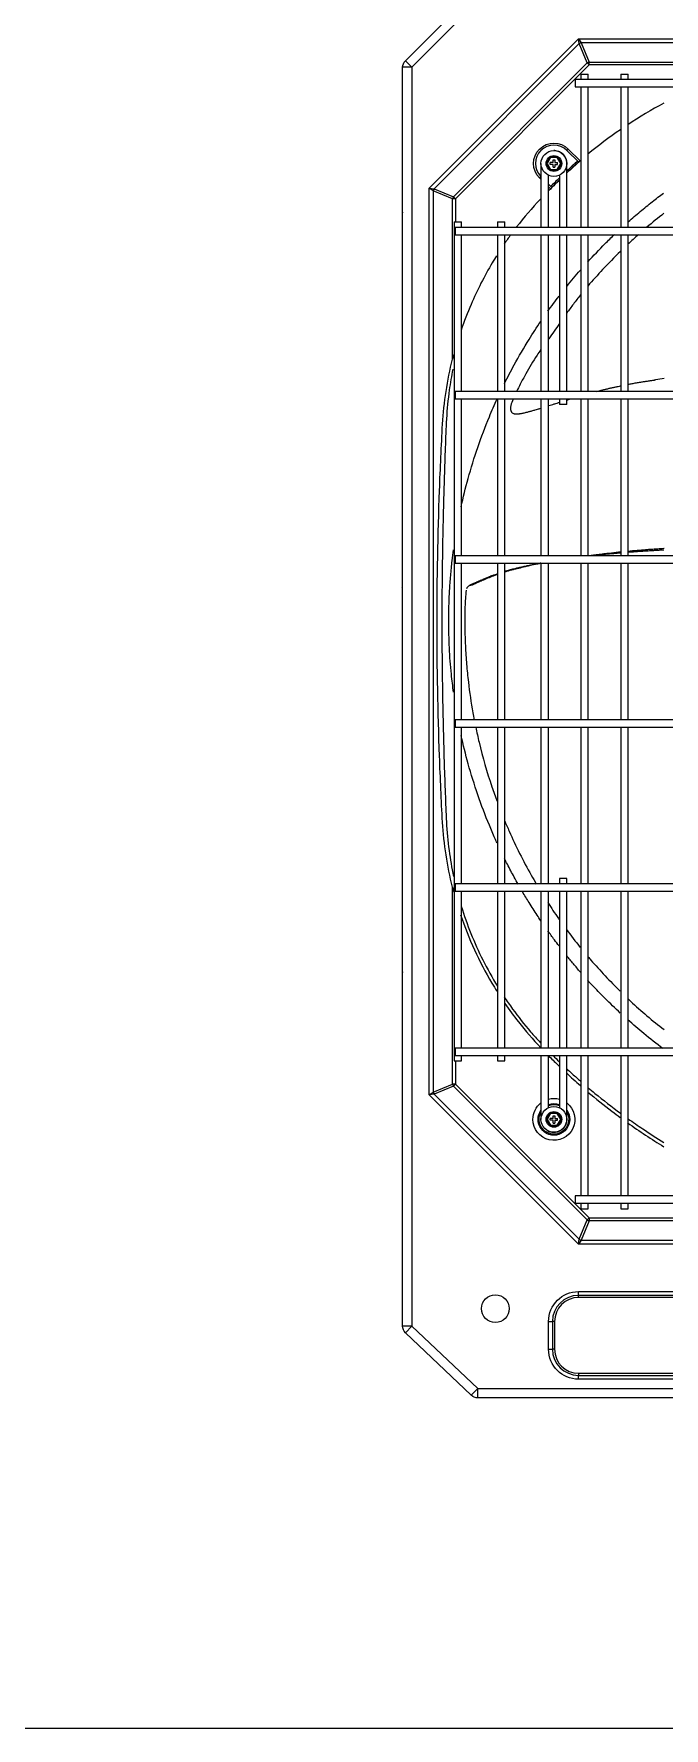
# Model space of a CAD drawing. Header units: millimetres. Extents: x 0 to 504600, y 0 to 118800.
# Drawn here: x 433813 to 434154, y 50320 to 51236 of the extents above; entities that cross this region are included whole.
import ezdxf

# ---------------------------------------------------------------- set-up
doc = ezdxf.new("R2010")
doc.units = ezdxf.units.MM
doc.header["$LTSCALE"] = 200
doc.layers.add('LG-AIRCON', color=240, linetype='Continuous')
doc.layers.add('PAD', color=5, linetype='Continuous')

# ---------------------------------------------------------------- blocks, each defined once
blk = doc.blocks.new('UXB1', base_point=(168674.67, -72229.04))
at = {"layer": 'LG-AIRCON', "color": 0}
for p, q in [((168055, -71503.83), (168090.21, -71468.62)), ((168093.75, -71472.16), (168058.54, -71507.37)), ((168067.94, -71572.66), (168148.66, -71491.95)), ((168149.08, -71494.52), (168070.52, -71573.09)), ((168148.66, -71491.95), (169200.23, -71491.95)), ((168149.08, -71494.52), (168148.66, -71491.95)), ((168148.66, -71491.95), (168150.18, -71494.07)), ((168153.42, -71505), (168149.08, -71494.52)), ((168150.18, -71494.07), (168154.52, -71504.54)), ((169198.7, -71494.07), (168150.18, -71494.07)), ((168058.54, -71507.37), (168055, -71503.83)), ((168080.99, -71577.43), (168153.42, -71505)), ((168154.52, -71506.1), (168082.09, -71578.53)), ((168154.52, -71506.1), (168153.42, -71505)), ((168154.52, -71504.54), (168251.98, -71504.54)), ((168154.52, -71506.1), (168154.52, -71504.54)), ((168246.14, -71506.1), (168154.52, -71506.1)), ((168053.54, -72188.36), (168053.54, -71507.37)), ((168058.54, -71507.37), (168053.54, -71507.37)), ((168058.54, -71507.37), (168058.54, -72188.36)), ((169201.5, -71513.99), (168146.95, -71513.99)), ((168146.95, -71513.99), (168146.95, -71515.99)), ((168146.95, -71515.99), (168146.95, -71517.99)), ((168149.95, -71510.99), (168149.95, -71513.99)), ((168149.95, -71510.99), (168153.95, -71510.99)), ((168153.95, -71513.99), (168153.95, -71510.99)), ((168171.52, -71510.99), (168171.52, -71513.99)), ((168171.52, -71510.99), (168175.52, -71510.99)), ((168175.52, -71513.99), (168175.52, -71510.99)), ((168146.95, -71517.99), (169201.5, -71517.99)), ((168149.95, -71517.99), (168149.95, -71593.98)), ((168153.95, -71593.98), (168153.95, -71517.99)), ((168171.52, -71517.99), (168171.52, -71593.98)), ((168175.52, -71593.98), (168175.52, -71517.99)), ((168143.16, -71551.62), (168142.46, -71552.32)), ((168148.78, -71558.64), (168142.46, -71552.32)), ((168143.16, -71551.62), (168149.53, -71557.99)), ((168128.39, -71559.42), (168128.39, -71573.32)), ((168131.14, -71559.39), (168133.26, -71555.71)), ((168133.26, -71563.07), (168131.14, -71559.39)), ((168131.14, -71559.39), (168131.71, -71559.39)), ((168133.55, -71556.21), (168131.71, -71559.39)), ((168131.71, -71559.39), (168133.55, -71562.57)), ((168133.26, -71555.71), (168137.51, -71555.71)), ((168133.26, -71555.71), (168133.55, -71556.21)), ((168134.89, -71558.89), (168133.39, -71558.89)), ((168133.39, -71559.89), (168133.39, -71558.89)), ((168134.89, -71559.89), (168133.39, -71559.89)), ((168137.22, -71556.21), (168133.55, -71556.21)), ((168134.89, -71557.39), (168135.89, -71557.39)), ((168134.89, -71558.89), (168134.89, -71557.39)), ((168134.89, -71561.39), (168134.89, -71559.89)), ((168134.89, -71561.39), (168135.89, -71561.39)), ((168135.89, -71557.39), (168135.89, -71558.89)), ((168135.89, -71558.89), (168137.39, -71558.89)), ((168135.89, -71559.89), (168135.89, -71561.39)), ((168135.89, -71559.89), (168137.39, -71559.89)), ((168137.22, -71556.21), (168137.51, -71555.71)), ((168139.06, -71559.39), (168137.22, -71556.21)), ((168137.22, -71562.57), (168139.06, -71559.39)), ((168137.39, -71559.89), (168137.39, -71558.89)), ((168137.51, -71555.71), (168139.63, -71559.39)), ((168139.63, -71559.39), (168137.51, -71563.07)), ((168139.06, -71559.39), (168139.63, -71559.39)), ((168142.38, -71573.32), (168142.38, -71559.56)), ((168127.61, -71567.17), (168128.32, -71566.46)), ((168128.39, -71567.95), (168127.61, -71567.17)), ((168128.32, -71566.46), (168128.39, -71566.53)), ((168132.39, -71573.32), (168132.39, -71565.72)), ((168132.39, -71570.54), (168134.24, -71572.38)), ((168133.26, -71563.07), (168133.55, -71562.57)), ((168137.51, -71563.07), (168133.26, -71563.07)), ((168133.55, -71562.57), (168137.22, -71562.57)), ((168137.22, -71562.57), (168137.51, -71563.07)), ((168138.38, -71565.72), (168138.38, -71573.32)), ((168067.94, -72063.22), (168067.94, -71572.66)), ((168067.94, -71572.66), (168070.52, -71573.09)), ((168070.06, -71574.19), (168067.94, -71572.66)), ((168080.54, -71578.53), (168070.06, -71574.19)), ((168070.06, -71574.19), (168070.06, -72061.7)), ((168070.52, -71573.09), (168080.99, -71577.43)), ((168080.54, -71665.32), (168080.54, -71578.53)), ((168082.09, -71578.53), (168080.54, -71578.53)), ((168082.09, -71578.53), (168080.99, -71577.43)), ((168082.09, -71578.53), (168082.09, -71590.98)), ((168128.39, -71573.32), (168128.39, -71576.15)), ((168128.39, -71576.15), (168128.39, -71579.81)), ((168128.39, -71576.15), (168128.39, -71576.15)), ((168128.39, -71579.81), (168128.39, -71582.63)), ((168133.54, -71573.1), (168132.39, -71571.95)), ((168132.39, -71576.15), (168132.39, -71573.32)), ((168132.39, -71579.81), (168132.39, -71576.15)), ((168132.39, -71576.15), (168132.39, -71576.15)), ((168132.39, -71576.15), (168132.39, -71576.15)), ((168132.39, -71582.63), (168132.39, -71579.81)), ((168138.38, -71571.1), (168138.38, -71585.72)), ((168142.38, -71585.72), (168142.38, -71571.1)), ((168053.34, -71586.31), (168053.34, -71589.31)), ((168053.34, -71589.31), (168053.34, -71785.94)), ((168053.54, -71589.31), (168053.34, -71589.31)), ((168128.39, -71582.63), (168128.39, -71593.98)), ((168132.39, -71593.98), (168132.39, -71582.63)), ((168138.38, -71582.63), (168138.38, -71593.98)), ((168142.38, -71593.98), (168142.38, -71582.63)), ((168081.39, -71590.98), (168081.39, -72044.9)), ((168081.39, -71590.98), (168085.39, -71590.98)), ((169266.49, -71593.97), (168081.96, -71593.97)), ((168081.96, -71593.97), (168081.96, -71595.97)), ((168081.96, -71595.97), (168081.96, -71597.97)), ((168081.96, -71597.97), (169266.49, -71597.97)), ((168085.39, -71593.98), (168085.39, -71590.98)), ((168085.39, -71682.76), (168085.39, -71597.98)), ((168104.89, -71590.98), (168104.89, -71593.98)), ((168104.89, -71590.98), (168108.89, -71590.98)), ((168104.89, -71597.98), (168104.89, -71682.76)), ((168108.89, -71593.98), (168108.89, -71590.98)), ((168108.89, -71682.76), (168108.89, -71597.98)), ((168128.39, -71597.98), (168128.39, -71682.76)), ((168132.39, -71682.76), (168132.39, -71597.98)), ((168138.38, -71597.97), (168138.38, -71682.76)), ((168142.38, -71682.76), (168142.38, -71597.97)), ((168149.95, -71597.98), (168149.95, -71682.77)), ((168153.95, -71682.77), (168153.95, -71597.98)), ((168171.52, -71597.98), (168171.52, -71682.77)), ((168175.52, -71593.9), (168175.63, -71593.97)), ((168175.52, -71682.77), (168175.52, -71597.98)), ((169266.49, -71682.76), (168081.96, -71682.76)), ((168081.96, -71682.76), (168081.96, -71684.76)), ((168081.96, -71684.76), (168081.96, -71686.76)), ((168081.96, -71686.76), (169266.49, -71686.76)), ((168085.39, -71771.55), (168085.39, -71686.76)), ((168104.89, -71686.76), (168104.89, -71771.55)), ((168108.89, -71771.55), (168108.89, -71686.76)), ((168128.39, -71686.76), (168128.39, -71771.55)), ((168128.39, -71686.76), (168128.39, -71771.55)), ((168132.39, -71771.55), (168132.39, -71686.76)), ((168138.38, -71686.76), (168138.38, -71689.76)), ((168142.38, -71689.76), (168142.38, -71686.76)), ((168149.95, -71686.77), (168149.95, -71771.55)), ((168153.95, -71771.55), (168153.95, -71686.77)), ((168171.52, -71686.77), (168171.52, -71771.55)), ((168175.52, -71771.55), (168175.52, -71686.77)), ((169266.49, -71771.55), (168081.96, -71771.55)), ((168081.96, -71771.55), (168081.96, -71773.55)), ((168081.96, -71773.55), (168081.96, -71775.55)), ((168081.96, -71775.55), (169266.49, -71775.55)), ((168085.39, -71860.33), (168085.39, -71775.55)), ((168104.89, -71775.55), (168104.89, -71860.33)), ((168108.89, -71860.33), (168108.89, -71775.55)), ((168128.39, -71775.55), (168128.39, -71860.33)), ((168132.39, -71860.33), (168132.39, -71775.55)), ((168149.95, -71775.55), (168149.95, -71860.33)), ((168153.95, -71860.33), (168153.95, -71775.55)), ((168171.52, -71775.55), (168171.52, -71860.33)), ((168175.52, -71860.33), (168175.52, -71775.55)), ((168053.54, -71785.94), (168053.34, -71785.94)), ((168053.34, -71785.94), (168053.34, -71788.94)), ((169266.49, -71860.33), (168081.96, -71860.33)), ((168081.96, -71860.33), (168081.96, -71862.33)), ((168081.96, -71862.33), (168081.96, -71864.33)), ((168081.96, -71864.33), (169266.49, -71864.33)), ((168085.39, -71949.12), (168085.39, -71864.33)), ((168104.89, -71864.33), (168104.89, -71949.12)), ((168108.89, -71949.12), (168108.89, -71864.33)), ((168128.39, -71864.33), (168128.39, -71949.12)), ((168132.39, -71949.12), (168132.39, -71864.33)), ((168149.95, -71864.33), (168149.95, -71949.11)), ((168153.95, -71949.11), (168153.95, -71864.33)), ((168171.52, -71864.33), (168171.52, -71949.11)), ((168175.52, -71949.11), (168175.52, -71864.33)), ((168138.38, -71946.12), (168138.38, -71949.12)), ((168142.38, -71946.12), (168138.38, -71946.12)), ((168142.38, -71949.12), (168142.38, -71946.12)), ((168080.54, -72057.36), (168080.54, -71950.89)), ((169266.49, -71949.12), (168081.96, -71949.12)), ((168081.96, -71949.12), (168081.96, -71951.12)), ((168081.96, -71951.12), (168081.96, -71953.12)), ((168081.96, -71953.12), (169266.49, -71953.12)), ((168085.39, -72037.9), (168085.39, -71953.12)), ((168104.89, -71953.12), (168104.89, -72037.9)), ((168108.89, -72037.9), (168108.89, -71953.12)), ((168128.39, -71953.12), (168128.39, -72037.9)), ((168132.39, -72037.9), (168132.39, -71953.12)), ((168138.38, -71953.12), (168138.38, -72037.91)), ((168142.38, -72037.91), (168142.38, -71953.12)), ((168149.95, -71953.11), (168149.95, -72037.9)), ((168153.95, -72037.9), (168153.95, -71953.11)), ((168171.52, -71953.11), (168171.52, -72037.9)), ((168175.52, -72037.9), (168175.52, -71953.11)), ((168053.34, -71997.24), (168053.34, -72000.24)), ((168053.34, -72000.24), (168053.34, -72022.08)), ((168053.54, -72000.24), (168053.34, -72000.24)), ((169266.49, -72037.91), (168081.96, -72037.91)), ((168081.96, -72037.91), (168081.96, -72039.9)), ((168081.39, -72044.9), (168085.39, -72044.9)), ((168081.96, -72039.9), (168081.96, -72041.9)), ((168081.96, -72041.9), (169266.49, -72041.9)), ((168082.09, -72044.9), (168082.09, -72057.36)), ((168085.39, -72044.9), (168085.39, -72041.9)), ((168104.89, -72041.9), (168104.89, -72044.9)), ((168104.89, -72044.9), (168108.89, -72044.9)), ((168108.89, -72044.9), (168108.89, -72041.9)), ((168128.39, -72041.9), (168128.39, -72053.25)), ((168132.39, -72053.25), (168132.39, -72041.9)), ((168138.38, -72041.9), (168138.38, -72053.25)), ((168142.38, -72053.25), (168142.38, -72041.9)), ((168149.95, -72041.9), (168149.95, -72117.89)), ((168153.95, -72117.89), (168153.95, -72041.9)), ((168171.52, -72041.9), (168171.52, -72117.89)), ((168175.52, -72117.89), (168175.52, -72041.9)), ((168128.39, -72053.25), (168128.39, -72056.07)), ((168128.39, -72056.07), (168128.39, -72059.73)), ((168128.39, -72056.49), (168128.39, -72076.32)), ((168128.39, -72056.49), (168128.39, -72076.47)), ((168132.39, -72056.07), (168132.39, -72053.25)), ((168132.39, -72059.73), (168132.39, -72056.07)), ((168132.39, -72070.16), (168132.39, -72056.49)), ((168138.38, -72053.25), (168138.38, -72056.08)), ((168138.38, -72056.08), (168138.38, -72059.73)), ((168142.38, -72056.08), (168142.38, -72053.25)), ((168142.38, -72059.73), (168142.38, -72056.08)), ((168142.38, -72056.08), (168142.38, -72056.08)), ((168053.34, -72062.05), (168053.34, -72106.89)), ((168067.94, -72063.22), (168070.06, -72061.7)), ((168070.52, -72062.8), (168067.94, -72063.22)), ((168148.66, -72143.93), (168067.94, -72063.22)), ((168070.06, -72061.7), (168080.54, -72057.36)), ((168080.99, -72058.46), (168070.52, -72062.8)), ((168070.52, -72062.8), (168149.08, -72141.36)), ((168082.09, -72057.36), (168080.54, -72057.36)), ((168082.09, -72057.36), (168080.99, -72058.46)), ((168153.42, -72130.88), (168080.99, -72058.46)), ((168082.09, -72057.36), (168154.52, -72129.78)), ((168138.38, -72059.73), (168138.38, -72062.56)), ((168138.38, -72062.56), (168138.38, -72070.16)), ((168142.38, -72059.73), (168142.38, -72059.73)), ((168142.38, -72062.56), (168142.38, -72059.73)), ((168142.38, -72076.33), (168142.38, -72062.56)), ((168131.14, -72076.49), (168133.26, -72072.81)), ((168133.55, -72073.31), (168131.71, -72076.49)), ((168133.26, -72072.81), (168137.51, -72072.81)), ((168133.26, -72072.81), (168133.55, -72073.31)), ((168137.22, -72073.31), (168133.55, -72073.31)), ((168134.89, -72074.49), (168135.89, -72074.49)), ((168134.89, -72075.99), (168134.89, -72074.49)), ((168135.89, -72074.49), (168135.89, -72075.99)), ((168137.22, -72073.31), (168137.51, -72072.81)), ((168139.06, -72076.49), (168137.22, -72073.31)), ((168137.51, -72072.81), (168139.63, -72076.49)), ((168133.26, -72080.17), (168131.14, -72076.49)), ((168131.14, -72076.49), (168131.71, -72076.49)), ((168131.71, -72076.49), (168133.55, -72079.67)), ((168133.26, -72080.17), (168133.55, -72079.67)), ((168137.51, -72080.17), (168133.26, -72080.17)), ((168134.89, -72075.99), (168133.39, -72075.99)), ((168133.39, -72076.99), (168133.39, -72075.99)), ((168134.89, -72076.99), (168133.39, -72076.99)), ((168133.55, -72079.67), (168137.22, -72079.67)), ((168134.89, -72078.49), (168134.89, -72076.99)), ((168134.89, -72078.49), (168135.89, -72078.49)), ((168135.89, -72075.99), (168137.39, -72075.99)), ((168135.89, -72076.99), (168135.89, -72078.49)), ((168135.89, -72076.99), (168137.39, -72076.99)), ((168137.22, -72079.67), (168139.06, -72076.49)), ((168137.22, -72079.67), (168137.51, -72080.17)), ((168137.39, -72076.99), (168137.39, -72075.99)), ((168139.63, -72076.49), (168137.51, -72080.17)), ((168139.06, -72076.49), (168139.63, -72076.49)), ((168053.54, -72106.89), (168053.34, -72106.89)), ((168053.34, -72106.89), (168053.34, -72109.89)), ((169201.5, -72117.89), (168146.95, -72117.89)), ((168146.95, -72117.89), (168146.95, -72119.89)), ((168146.95, -72119.89), (168146.95, -72121.89)), ((168146.95, -72121.89), (169201.5, -72121.89)), ((168149.95, -72121.89), (168149.95, -72124.89)), ((168149.95, -72124.89), (168153.95, -72124.89)), ((168154.52, -72129.78), (168153.42, -72130.88)), ((168153.95, -72124.89), (168153.95, -72121.89)), ((168154.52, -72129.78), (168286.79, -72129.78)), ((168154.52, -72129.78), (168154.52, -72131.34)), ((168171.52, -72121.89), (168171.52, -72124.89)), ((168171.52, -72124.89), (168175.52, -72124.89)), ((168175.52, -72124.89), (168175.52, -72121.89)), ((168149.08, -72141.36), (168153.42, -72130.88)), ((168154.52, -72131.34), (168150.18, -72141.81)), ((168293.28, -72131.34), (168154.52, -72131.34)), ((168148.66, -72143.93), (168149.08, -72141.36)), ((168150.18, -72141.81), (168148.66, -72143.93)), ((169200.23, -72143.93), (168148.66, -72143.93)), ((168150.18, -72141.81), (169198.7, -72141.81)), ((168148.72, -72169.6), (169200.16, -72169.6)), ((168148.72, -72171.73), (168148.72, -72169.6)), ((169200.16, -72171.73), (168148.72, -72171.73)), ((168148.72, -72172.85), (168148.72, -72171.73)), ((169200.16, -72172.85), (168148.72, -72172.85)), ((168058.54, -72188.36), (168053.54, -72188.36)), ((168055, -72191.89), (168058.54, -72188.36)), ((168090.68, -72225.69), (168055, -72191.89)), ((168058.54, -72188.36), (168094.22, -72222.16)), ((168132.48, -72200.84), (168132.48, -72185.85)), ((168132.48, -72185.85), (168134.6, -72185.85)), ((168134.6, -72185.85), (168134.6, -72200.84)), ((168135.72, -72185.85), (168134.6, -72185.85)), ((168135.72, -72185.85), (168135.72, -72200.84)), ((168132.48, -72200.84), (168134.6, -72200.84)), ((168135.72, -72200.84), (168134.6, -72200.84)), ((168148.72, -72213.84), (169200.16, -72213.84)), ((168148.72, -72213.84), (168148.72, -72214.96)), ((168148.72, -72214.96), (169200.16, -72214.96)), ((168148.72, -72217.08), (168148.72, -72214.96)), ((169200.16, -72217.08), (168148.72, -72217.08)), ((168090.68, -72225.69), (168094.22, -72222.16)), ((168094.22, -72222.16), (169255.13, -72222.16)), ((168094.22, -72227.16), (168094.22, -72222.16)), ((169255.13, -72227.16), (168094.22, -72227.16))]:
    blk.add_line(p, q, dxfattribs=at)
for centre, radius in [((168135.39, -71559.39), 7), ((168135.39, -71559.39), 4.25), ((168135.39, -71559.39), 4.25), ((168135.39, -72076.49), 7), ((168135.39, -72076.49), 4.25), ((168135.39, -72076.49), 4.25), ((168103.73, -72178.85), 7.5)]:
    blk.add_circle(centre, radius, dxfattribs=at)
at = {"layer": 'LG-AIRCON', "color": 0, "extrusion": (0, 0, -1)}
for centre, radius, start, end in [((-168058.54, -71507.37), 5, 0, 45), ((-168135.39, -71559.39), 11, 315, 135), ((-168054.14, -71788.94), 0.8, 318.58948, 0), ((-168135.39, -72076.49), 11.33, 74.64936, 105.34505), ((-168135.39, -72076.49), 11.33, 0, 51.85121), ((-168135.39, -72076.49), 11.33, 128.14308, 0), ((-168135.39, -72076.49), 8.56, 0, 35.19559), ((-168135.39, -72076.49), 8.56, 144.78738, 0), ((-168135.39, -72076.49), 8, 151.01995, 0), ((-168135.39, -72076.49), 8, 0, 28.95757), ((-168135.39, -72076.49), 8.56, 69.50254, 110.49186), ((-168135.39, -72076.49), 8, 67.97802, 112.0104), ((-168054.14, -72109.89), 0.8, 318.58948, 0), ((-168148.72, -72185.85), 16.24, 0, 90), ((-168058.54, -72188.36), 5, 315, 0), ((-168148.72, -72200.84), 16.24, 270, 0), ((-168094.22, -72222.16), 5, 270, 315)]:
    blk.add_arc(centre, radius, start, end, dxfattribs=at)
at = {"layer": 'LG-AIRCON', "color": 0}
for centre, radius, start, end in [((168135.39, -71559.39), 10, 45, 225), ((168054.14, -71586.31), 0.8, 138.58948, 180), ((168054.14, -71997.24), 0.8, 138.58948, 180), ((168148.72, -72185.85), 14.12, 90, 180), ((168148.72, -72185.85), 13, 90, 180), ((168148.72, -72200.84), 14.12, 180, 270), ((168148.72, -72200.84), 13, 180, 270)]:
    blk.add_arc(centre, radius, start, end, dxfattribs=at)
for centre, major_axis in [((168150.18, -71495.62), (-2.03, -0.84)), ((168154.52, -71506.1), (-2.03, -0.84)), ((168071.62, -71574.19), (-0.84, -2.03)), ((168082.09, -71578.53), (-0.84, -2.03)), ((168071.62, -72061.7), (0.84, -2.03)), ((168082.09, -72057.36), (0.84, -2.03)), ((168154.52, -72129.78), (2.03, -0.84)), ((168150.18, -72140.26), (2.03, -0.84))]:
    blk.add_ellipse(centre, major_axis=major_axis, ratio=0.678598, start_param=4.438375, end_param=4.986403, dxfattribs=at)
for points in [[(168194.86, -71526.76), (168188.19, -71530.34), (168181.68, -71534.24), (168175.38, -71538.4)], [(168149.92, -71557.78), (168147.32, -71560.02), (168144.75, -71562.32), (168142.23, -71564.68)], [(168148.4, -71557.91), (168146.32, -71559.72), (168144.27, -71561.57), (168142.25, -71563.45)], [(168148.93, -71558.51), (168146.7, -71560.45), (168144.51, -71562.43), (168142.35, -71564.45)], [(168148.78, -71558.64), (168146.6, -71560.54), (168144.46, -71562.47), (168142.35, -71564.45)], [(168149.53, -71557.99), (168149.28, -71558.21), (168149.03, -71558.43), (168148.78, -71558.64)], [(168138.26, -71567.25), (168136.66, -71568.8), (168135.08, -71570.37), (168133.52, -71571.97)], [(168138.25, -71568.48), (168136.65, -71570.04), (168135.08, -71571.62), (168133.52, -71573.22)], [(168138.36, -71568.26), (168136.92, -71569.67), (168135.5, -71571.09), (168134.1, -71572.53)], [(168138.36, -71568.26), (168136.97, -71569.62), (168135.6, -71570.99), (168134.24, -71572.38)], [(168128.05, -71578.69), (168123.48, -71583.51), (168119.19, -71588.53), (168115.17, -71593.74)], [(168133.02, -71573.64), (168132.77, -71573.88), (168132.52, -71574.13), (168132.27, -71574.37)], [(168133.54, -71573.1), (168133.36, -71573.28), (168133.19, -71573.46), (168133.02, -71573.64)], [(168134.24, -71572.38), (168134, -71572.62), (168133.77, -71572.86), (168133.54, -71573.1)], [(168194.88, -71586.34), (168191.76, -71588.77), (168188.68, -71591.28), (168185.64, -71593.88)], [(168112, -71597.96), (168110.83, -71599.58), (168109.67, -71601.22), (168108.54, -71602.87)], [(168163.05, -71602.76), (168164.74, -71601.09), (168166.44, -71599.43), (168168.15, -71597.79)], [(168181.13, -71597.8), (168179.18, -71599.54), (168177.25, -71601.32), (168175.33, -71603.12)], [(168153.71, -71612.57), (168156.77, -71609.25), (168159.91, -71606.01), (168163.05, -71602.76)], [(168142.29, -71625.88), (168144.7, -71622.87), (168147.17, -71619.91), (168149.72, -71617.01)], [(168132.14, -71639.28), (168134.09, -71636.54), (168136.09, -71633.84), (168138.14, -71631.17)], [(168081.38, -71662.06), (168081.09, -71663.15), (168080.8, -71664.24), (168080.54, -71665.32)], [(168080.54, -71950.89), (168080.81, -71951.97), (168081.09, -71953.06), (168081.38, -71954.16)], [(168142.11, -71973.73), (168144.53, -71977.01), (168147.04, -71980.26), (168149.65, -71983.47)], [(168171.29, -72018.97), (168168.5, -72016.39), (168165.77, -72013.77), (168163.05, -72011.05)], [(168132.35, -72041.92), (168132.58, -72042.14), (168132.8, -72042.35), (168133.02, -72042.57)], [(168133.02, -72042.57), (168134.73, -72044.28), (168136.45, -72045.97), (168138.18, -72047.63)], [(168134.9, -72041.96), (168136, -72043.05), (168137.12, -72044.14), (168138.24, -72045.22)], [(168142.11, -72051.34), (168144.61, -72053.66), (168147.14, -72055.94), (168149.7, -72058.17)], [(168175.28, -72078.36), (168181.66, -72082.89), (168188.21, -72087.22), (168194.88, -72091.29)]]:
    blk.add_open_spline(points, degree=3, dxfattribs=at)
for points, knots in [([(168171.44, -71541.06), (168171.4, -71541.08), (168171.36, -71541.11), (168165.29, -71545.29), (168159.46, -71549.7), (168153.82, -71554.36)], [0, 0, 0, 0, 0.006395, 0.006395, 1, 1, 1, 1]), ([(168142.38, -71559.39), (168142.38, -71558.78), (168142.23, -71557.65), (168141.47, -71555.71), (168140.05, -71553.98), (168138.17, -71552.89), (168136.64, -71552.46), (168135.77, -71552.4), (168135.42, -71552.4)], [0, 0, 0, 0, 0.164287, 0.313707, 0.566616, 0.76053, 0.902583, 1, 1, 1, 1]), ([(168175.3, -71591.21), (168175.41, -71591.11), (168177.64, -71589.13), (168182.02, -71585.35), (168188.41, -71580.17), (168192.68, -71576.9), (168194.75, -71575.36)], [0, 0, 0, 0, 0.017533, 0.356451, 0.69177, 1, 1, 1, 1]), ([(168171.33, -71606.97), (168168.08, -71610.15), (168162.13, -71616.25), (168156.35, -71622.67), (168153.74, -71625.72)], [0, 0, 0, 0, 0.536431, 1, 1, 1, 1]), ([(168104.3, -71609.36), (168103.53, -71610.59), (168102.78, -71611.84), (168097.75, -71620.3), (168093.88, -71627.87), (168088.59, -71640.18), (168086.81, -71644.8), (168085.21, -71649.49)], [0, 0, 0, 0, 0.098577, 0.098577, 0.666537, 0.666537, 1, 1, 1, 1]), ([(168149.78, -71630.49), (168148.47, -71632.11), (168145.95, -71635.35), (168143.52, -71638.68), (168142.34, -71640.34)], [0, 0, 0, 0, 0.50822, 1, 1, 1, 1]), ([(168108.63, -71678.47), (168110.32, -71675.06), (168114.54, -71666.97), (168121.1, -71655.73), (168126.11, -71648.01), (168128.3, -71644.79)], [0, 0, 0, 0, 0.29252, 0.701104, 1, 1, 1, 1]), ([(168138.38, -71645.98), (168136.49, -71648.7), (168134.51, -71651.56), (168132.47, -71654.39), (168132.39, -71654.51)], [0, 0, 0, 0, 0.95904, 1, 1, 1, 1]), ([(168128.35, -71660.09), (168127.64, -71661.1), (168124.69, -71665.33), (168120.97, -71671.56), (168117.48, -71678.2), (168115.87, -71681.39), (168115.21, -71682.73)], [0, 0, 0, 0, 0.141815, 0.593329, 0.830923, 1, 1, 1, 1]), ([(168072.18, -71808.1), (168072.18, -71784.13), (168072.62, -71760.17), (168073.71, -71730.24), (168073.96, -71724.26), (168074.51, -71712.31), (168074.78, -71706.33), (168075.88, -71688.47), (168077.68, -71676.78), (168080.54, -71665.32)], [0, 0, 0, 0, 0.5, 0.5, 0.625, 0.625, 0.75, 0.75, 1, 1, 1, 1]), ([(168080.69, -71670.66), (168079.94, -71674.39), (168079.3, -71678.15), (168078.06, -71687.09), (168077.55, -71692.3), (168076.96, -71702.7), (168076.8, -71707.91), (168076.19, -71723.53), (168075.86, -71733.95), (168075.06, -71765.21), (168074.78, -71786.06), (168074.78, -71806.9)], [0, 0, 0, 0, 0.084354, 0.084354, 0.19881, 0.19881, 0.313265, 0.313265, 0.542177, 0.542177, 1, 1, 1, 1]), ([(168158.35, -71682.75), (168159.02, -71682.58), (168160.07, -71682.31), (168161.7, -71681.9), (168163.21, -71681.53), (168164.93, -71681.11), (168166.67, -71680.71), (168168.4, -71680.32), (168170, -71679.97), (168171.03, -71679.75), (168171.48, -71679.65)], [0, 0, 0, 0, 0.15983, 0.246701, 0.377006, 0.507312, 0.637617, 0.767923, 0.898228, 1, 1, 1, 1]), ([(168175.49, -71678.85), (168176.21, -71678.71), (168177.32, -71678.5), (168179.21, -71678.16), (168180.97, -71677.85), (168182.94, -71677.53), (168184.74, -71677.25), (168186.56, -71676.99), (168188.38, -71676.73), (168189.59, -71676.58), (168190.2, -71676.5)], [0, 0, 0, 0, 0.150864, 0.231719, 0.393427, 0.514709, 0.635991, 0.757272, 0.878554, 1, 1, 1, 1]), ([(168189.68, -71676.44), (168189.97, -71676.38), (168191.72, -71676.04), (168193.49, -71675.78), (168194.97, -71675.61)], [0, 0, 0, 0, 0.168799, 1, 1, 1, 1]), ([(168085.18, -71745.11), (168086.3, -71739.99), (168090.4, -71723.45), (168097.12, -71703.93), (168103.25, -71689.86), (168104.73, -71686.63)], [0, 0, 0, 0, 0.254796, 0.827092, 1, 1, 1, 1]), ([(168113.33, -71686.74), (168113.18, -71687.09), (168112.59, -71688.52), (168111.95, -71690.46), (168111.87, -71692.48), (168112.11, -71693.4), (168112.46, -71693.97), (168112.91, -71694.41), (168113.31, -71694.59), (168113.62, -71694.67)], [0, 0, 0, 0, 0.125875, 0.501642, 0.656556, 0.790033, 0.847053, 0.89779, 1, 1, 1, 1]), ([(168132.5, -71690.43), (168132.55, -71690.41), (168133.06, -71690.25), (168134.04, -71689.94), (168135.3, -71689.54), (168136.53, -71689.15), (168137.52, -71688.84), (168138.19, -71688.63), (168138.38, -71688.57)], [0, 0, 0, 0, 0.02815, 0.268086, 0.508023, 0.66798, 0.907917, 1, 1, 1, 1]), ([(168142.38, -71689.76), (168142.38, -71689.76), (168142.36, -71689.76), (168142.28, -71689.76), (168142.19, -71689.76), (168141.95, -71689.76), (168141.79, -71689.76), (168141.44, -71689.76), (168141.24, -71689.76), (168140.81, -71689.76), (168140.58, -71689.76), (168140.14, -71689.76), (168139.91, -71689.76), (168139.49, -71689.76), (168139.29, -71689.76), (168138.94, -71689.76), (168138.79, -71689.76), (168138.56, -71689.76), (168138.47, -71689.76), (168138.4, -71689.76), (168138.38, -71689.76), (168138.38, -71689.76)], [0, 0, 0, 0, 0.072796, 0.072796, 0.180355, 0.180355, 0.287914, 0.287914, 0.395473, 0.395473, 0.503031, 0.503031, 0.61059, 0.61059, 0.718149, 0.718149, 0.825708, 0.825708, 0.933267, 0.933267, 1, 1, 1, 1]), ([(168142.38, -71687.32), (168142.69, -71687.23), (168143.35, -71687.03), (168144.02, -71686.82), (168144.38, -71686.71), (168144.4, -71686.7)], [0, 0, 0, 0, 0.464341, 0.973106, 1, 1, 1, 1]), ([(168113.5, -71694.63), (168113.64, -71694.68), (168113.9, -71694.74), (168114.2, -71694.79), (168114.65, -71694.83), (168115.02, -71694.84), (168115.46, -71694.84), (168115.97, -71694.81), (168116.42, -71694.77), (168117.02, -71694.69), (168117.54, -71694.61), (168118.18, -71694.5), (168118.78, -71694.38), (168119.54, -71694.21), (168120.33, -71694.03), (168121.14, -71693.83), (168121.87, -71693.64), (168122.61, -71693.44), (168123.49, -71693.19), (168124.4, -71692.93), (168125.46, -71692.62), (168126.41, -71692.33), (168127.38, -71692.03), (168128, -71691.84), (168128.33, -71691.74), (168128.38, -71691.73)], [0, 0, 0, 0, 0.061068, 0.102482, 0.143896, 0.18531, 0.226724, 0.268138, 0.309552, 0.350965, 0.392379, 0.433793, 0.475207, 0.516621, 0.578742, 0.620156, 0.66157, 0.702984, 0.744398, 0.806519, 0.847933, 0.910054, 0.951468, 0.992881, 1, 1, 1, 1]), ([(168078.49, -71806.9), (168078.51, -71804.16), (168078.55, -71798.67), (168078.92, -71790.49), (168079.49, -71782.36), (168080.23, -71774.98), (168080.81, -71770.31), (168081.08, -71768.33)], [0, 0, 0, 0, 0.213165, 0.424969, 0.635409, 0.844484, 1, 1, 1, 1]), ([(168171.54, -71769.64), (168171.33, -71769.65), (168170.75, -71769.69), (168169.27, -71769.83), (168167.09, -71770.19), (168164.54, -71770.38), (168162.26, -71770.61), (168159.97, -71770.91), (168157.7, -71771.24), (168155.79, -71771.43), (168154.77, -71771.55)], [0, 0, 0, 0, 0.037568, 0.099793, 0.235444, 0.406173, 0.503648, 0.608785, 0.82508, 1, 1, 1, 1]), ([(168171.54, -71770.12), (168171.32, -71770.14), (168170.47, -71770.22), (168169.31, -71770.32), (168167.74, -71770.46), (168166.32, -71770.59), (168164.73, -71770.75), (168163.3, -71770.89), (168161.88, -71771.03), (168160.32, -71771.19), (168158.94, -71771.34), (168157.82, -71771.46), (168157.31, -71771.52), (168157.1, -71771.54)], [0, 0, 0, 0, 0.045948, 0.175933, 0.240925, 0.370909, 0.468398, 0.565886, 0.663374, 0.760863, 0.890847, 0.955839, 1, 1, 1, 1]), ([(168195.01, -71767.67), (168194.95, -71767.68), (168193.73, -71767.77), (168191.7, -71767.98), (168189.57, -71768.13), (168187.83, -71768.2), (168186.2, -71768.28), (168184.09, -71768.56), (168181.77, -71768.7), (168179.59, -71768.84), (168177.56, -71769.04), (168176.26, -71769.19), (168175.48, -71769.28)], [0, 0, 0, 0, 0.008799, 0.183646, 0.34505, 0.408603, 0.460825, 0.566791, 0.701254, 0.778856, 0.862109, 1, 1, 1, 1]), ([(168194.92, -71768.53), (168194.63, -71768.55), (168193.68, -71768.6), (168192.42, -71768.66), (168190.8, -71768.75), (168189.36, -71768.84), (168187.74, -71768.93), (168186.13, -71769.03), (168184.68, -71769.13), (168183.06, -71769.23), (168181.59, -71769.34), (168179.95, -71769.45), (168178.48, -71769.56), (168177.03, -71769.67), (168176.07, -71769.75), (168175.58, -71769.79), (168175.57, -71769.79)], [0, 0, 0, 0, 0.043677, 0.144139, 0.194371, 0.294833, 0.370179, 0.445526, 0.545988, 0.596219, 0.696681, 0.772028, 0.847375, 0.922721, 0.998068, 1, 1, 1, 1]), ([(168104.89, -71781.7), (168104.38, -71781.88), (168101.8, -71782.82), (168098.38, -71784.21), (168094.8, -71785.77), (168093.01, -71786.66), (168091.89, -71787.2), (168091.01, -71787.52), (168090.09, -71787.6), (168089.64, -71787.69), (168089.45, -71787.71)], [0, 0, 0, 0, 0.085996, 0.432677, 0.579521, 0.710147, 0.777201, 0.826739, 0.904569, 1, 1, 1, 1]), ([(168104.89, -71781.37), (168104.61, -71781.46), (168104, -71781.68), (168103.16, -71781.98), (168102.37, -71782.27), (168101.59, -71782.57), (168100.82, -71782.87), (168099.96, -71783.21), (168099.22, -71783.51), (168098.49, -71783.81), (168097.88, -71784.06), (168097.28, -71784.32), (168096.6, -71784.6), (168095.93, -71784.89), (168095.28, -71785.17), (168094.76, -71785.39), (168094.21, -71785.63), (168093.75, -71785.83), (168093.22, -71786.07), (168092.81, -71786.25), (168092.33, -71786.45), (168091.92, -71786.63), (168091.57, -71786.79), (168091.2, -71786.95), (168091.04, -71787.02), (168090.99, -71787.04)], [0, 0, 0, 0, 0.047147, 0.107974, 0.148526, 0.189077, 0.249904, 0.290456, 0.351283, 0.391834, 0.432386, 0.472937, 0.513489, 0.574316, 0.614867, 0.655419, 0.69597, 0.736522, 0.777073, 0.817625, 0.858176, 0.898727, 0.939279, 0.97983, 1, 1, 1, 1]), ([(168128.34, -71775.71), (168127.69, -71775.84), (168125.53, -71776.3), (168123.42, -71776.7), (168119.92, -71777.47), (168117.88, -71778.1), (168115.51, -71778.61), (168113.7, -71779.01), (168111.89, -71779.48), (168110.42, -71779.91), (168109.47, -71780.2), (168108.87, -71780.38), (168108.56, -71780.47), (168108.4, -71780.52)], [0, 0, 0, 0, 0.098734, 0.346332, 0.396322, 0.571696, 0.645977, 0.72631, 0.812723, 0.903867, 0.955533, 0.977657, 1, 1, 1, 1]), ([(168128.32, -71775.62), (168128.1, -71775.66), (168127.32, -71775.81), (168126.27, -71776), (168124.9, -71776.26), (168123.81, -71776.47), (168122.46, -71776.75), (168121.38, -71776.97), (168120.18, -71777.22), (168119.11, -71777.45), (168117.92, -71777.72), (168116.74, -71778), (168115.69, -71778.25), (168114.64, -71778.5), (168113.59, -71778.77), (168112.56, -71779.04), (168111.55, -71779.31), (168110.55, -71779.59), (168109.62, -71779.86), (168109.07, -71780.02), (168108.89, -71780.07)], [0, 0, 0, 0, 0.032531, 0.11396, 0.154675, 0.236104, 0.276818, 0.358248, 0.398962, 0.460034, 0.521106, 0.582177, 0.643249, 0.683964, 0.745036, 0.806107, 0.846822, 0.907894, 0.968965, 1, 1, 1, 1]), ([(168087.9, -71790.27), (168087.61, -71793.3), (168087.18, -71799.23), (168087.12, -71809.24), (168087.36, -71819.57), (168088.06, -71830.21), (168089.27, -71842.26), (168090.75, -71852.25), (168092.02, -71859.06), (168092.27, -71860.33)], [0, 0, 0, 0, 0.125694, 0.246952, 0.424132, 0.567334, 0.705272, 0.945108, 1, 1, 1, 1]), ([(168090.79, -71787.13), (168090.47, -71787.3), (168089.83, -71787.66), (168089.09, -71788.07), (168088.6, -71788.62), (168088.26, -71789.13), (168088.12, -71789.41)], [0, 0, 0, 0, 0.181976, 0.413188, 0.708779, 1, 1, 1, 1]), ([(168080.54, -71950.89), (168077.66, -71939.35), (168075.87, -71927.64), (168074.77, -71909.79), (168074.51, -71903.82), (168073.96, -71891.89), (168073.71, -71885.92), (168072.62, -71856.05), (168072.18, -71832.07), (168072.18, -71808.1)], [0, 0, 0, 0, 0.25, 0.25, 0.375, 0.375, 0.5, 0.5, 1, 1, 1, 1]), ([(168074.78, -71806.9), (168074.78, -71827.63), (168075.05, -71848.36), (168075.85, -71879.43), (168076.18, -71889.79), (168076.77, -71905.32), (168076.94, -71910.5), (168077.49, -71920.83), (168077.97, -71925.95), (168079.3, -71935.74), (168080.11, -71940.41), (168081.09, -71945.05)], [0, 0, 0, 0, 0.44833, 0.44833, 0.672495, 0.672495, 0.784577, 0.784577, 0.89666, 0.89666, 1, 1, 1, 1]), ([(168081.08, -71845.46), (168080.64, -71842.21), (168079.7, -71834.2), (168078.7, -71821.34), (168078.56, -71811.73), (168078.49, -71806.9)], [0, 0, 0, 0, 0.254972, 0.625378, 1, 1, 1, 1]), ([(168104.6, -71926.88), (168104.23, -71926.07), (168102.81, -71922.92), (168096.81, -71908.98), (168090.42, -71890.42), (168086.32, -71873.9), (168085.19, -71868.74)], [0, 0, 0, 0, 0.043362, 0.168663, 0.74173, 1, 1, 1, 1]), ([(168093.07, -71864.33), (168093.64, -71867.06), (168096.04, -71877.79), (168099.88, -71891.17), (168103.65, -71901.83), (168104.61, -71904.44)], [0, 0, 0, 0, 0.204786, 0.80511, 1, 1, 1, 1]), ([(168108.65, -71914.72), (168109.48, -71916.69), (168113.75, -71926.65), (168119.5, -71938.17), (168124.93, -71947.6), (168125.86, -71949.17)], [0, 0, 0, 0, 0.170646, 0.861893, 1, 1, 1, 1]), ([(168116.02, -71949.25), (168115.3, -71947.99), (168113.32, -71944.43), (168110.87, -71939.79), (168109.15, -71936.39), (168108.62, -71935.33)], [0, 0, 0, 0, 0.275017, 0.774969, 1, 1, 1, 1]), ([(168128.31, -71969.03), (168127.63, -71968.03), (168125.46, -71964.8), (168122.11, -71959.57), (168119.52, -71955.28), (168118.35, -71953.29)], [0, 0, 0, 0, 0.194465, 0.627386, 1, 1, 1, 1]), ([(168085.15, -71960.77), (168085.19, -71960.91), (168085.23, -71961.05), (168088.32, -71971.11), (168092.25, -71980.94), (168099.34, -71995.11), (168101.98, -71999.87), (168104.82, -72004.5)], [0, 0, 0, 0, 0.009339, 0.009339, 0.659059, 0.659059, 1, 1, 1, 1]), ([(168132.06, -71959.21), (168133.91, -71962.08), (168136, -71965.18), (168138.16, -71968.26), (168138.34, -71968.51)], [0, 0, 0, 0, 0.918999, 1, 1, 1, 1]), ([(168084.9, -71965.82), (168089.24, -71978.75), (168094.9, -71991.07), (168102.72, -72004.28), (168103.61, -72005.75), (168104.53, -72007.2)], [0, 0, 0, 0, 0.888688, 0.888688, 1, 1, 1, 1]), ([(168138.14, -71982.65), (168137.31, -71981.56), (168135.28, -71978.88), (168133.3, -71976.17), (168132.14, -71974.54)], [0, 0, 0, 0, 0.406175, 1, 1, 1, 1]), ([(168149.73, -71996.8), (168148.45, -71995.34), (168145.94, -71992.4), (168143.49, -71989.42), (168142.29, -71987.93)], [0, 0, 0, 0, 0.502284, 1, 1, 1, 1]), ([(168153.85, -71988.52), (168154.35, -71989.11), (168159.82, -71995.48), (168165.67, -72001.68), (168171.24, -72007.15)], [0, 0, 0, 0, 0.092857, 1, 1, 1, 1]), ([(168163.05, -72011.05), (168161.06, -72009.03), (168157.89, -72005.81), (168154.82, -72002.49), (168153.69, -72001.25)], [0, 0, 0, 0, 0.627651, 1, 1, 1, 1]), ([(168108.46, -72010.21), (168109.94, -72012.43), (168111.46, -72014.62), (168116.08, -72020.99), (168119.32, -72025.08), (168124.45, -72031.05), (168126.21, -72033.01), (168128.1, -72035.03), (168128.19, -72035.13), (168128.29, -72035.23)], [0, 0, 0, 0, 0.252174, 0.252174, 0.74207, 0.74207, 0.987018, 0.987018, 1, 1, 1, 1]), ([(168108.85, -72013.77), (168111.17, -72017.16), (168113.61, -72020.48), (168119.95, -72028.56), (168123.97, -72033.22), (168128.23, -72037.7)], [0, 0, 0, 0, 0.39962, 0.39962, 1, 1, 1, 1]), ([(168175.43, -72011.19), (168175.91, -72011.64), (168182.11, -72017.47), (168188.62, -72023.13), (168194.98, -72027.96)], [0, 0, 0, 0, 0.077831, 1, 1, 1, 1]), ([(168194.39, -72038.18), (168190.88, -72035.56), (168187.43, -72032.86), (168181.07, -72027.64), (168178.16, -72025.15), (168175.29, -72022.6)], [0, 0, 0, 0, 0.533334, 0.533334, 1, 1, 1, 1]), ([(168142.19, -72048.96), (168143.23, -72049.92), (168144.27, -72050.88), (168146.81, -72053.19), (168148.32, -72054.53), (168149.85, -72055.86)], [0, 0, 0, 0, 0.410399, 0.410399, 1, 1, 1, 1]), ([(168153.8, -72061.69), (168158.04, -72065.27), (168162.38, -72068.75), (168168.28, -72073.24), (168169.76, -72074.35), (168171.26, -72075.45)], [0, 0, 0, 0, 0.749906, 0.749906, 1, 1, 1, 1]), ([(168153.94, -72059.39), (168155.15, -72060.4), (168156.36, -72061.41), (168162.1, -72066.13), (168166.72, -72069.72), (168171.42, -72073.19)], [0, 0, 0, 0, 0.211709, 0.211709, 1, 1, 1, 1]), ([(168131.45, -72082.17), (168131.6, -72082.3), (168132.02, -72082.62), (168132.94, -72083.09), (168134.43, -72083.5), (168136.5, -72083.53), (168138.53, -72082.87), (168140.17, -72081.69), (168141.33, -72080.33), (168142.18, -72078.55), (168142.38, -72077.22), (168142.38, -72076.49)], [0, 0, 0, 0, 0.042244, 0.108681, 0.210744, 0.339451, 0.513473, 0.618017, 0.733965, 0.8613, 1, 1, 1, 1]), ([(168175.52, -72076.15), (168178.14, -72078.02), (168180.79, -72079.85), (168187.24, -72084.17), (168191.06, -72086.61), (168194.93, -72088.98)], [0, 0, 0, 0, 0.415669, 0.415669, 1, 1, 1, 1])]:
    blk.add_open_spline(points, degree=3, knots=knots, dxfattribs=at)

msp = doc.modelspace()

# ---------------------------------------------------------------- linework, layer by layer
at = {"layer": 'PAD'}
msp.add_lwpolyline([(430699.72, 52719.58), (430699.72, 50319.58), (435499.39, 50319.58), (435499.39, 52719.58)], close=True, dxfattribs=at)

# ---------------------------------------------------------------- block references
at = {"layer": 'LG-AIRCON', "color": 7}
msp.add_blockref('UXB1', (434633.61, 50496.34), dxfattribs=at)

doc.saveas('drawing.dxf')
